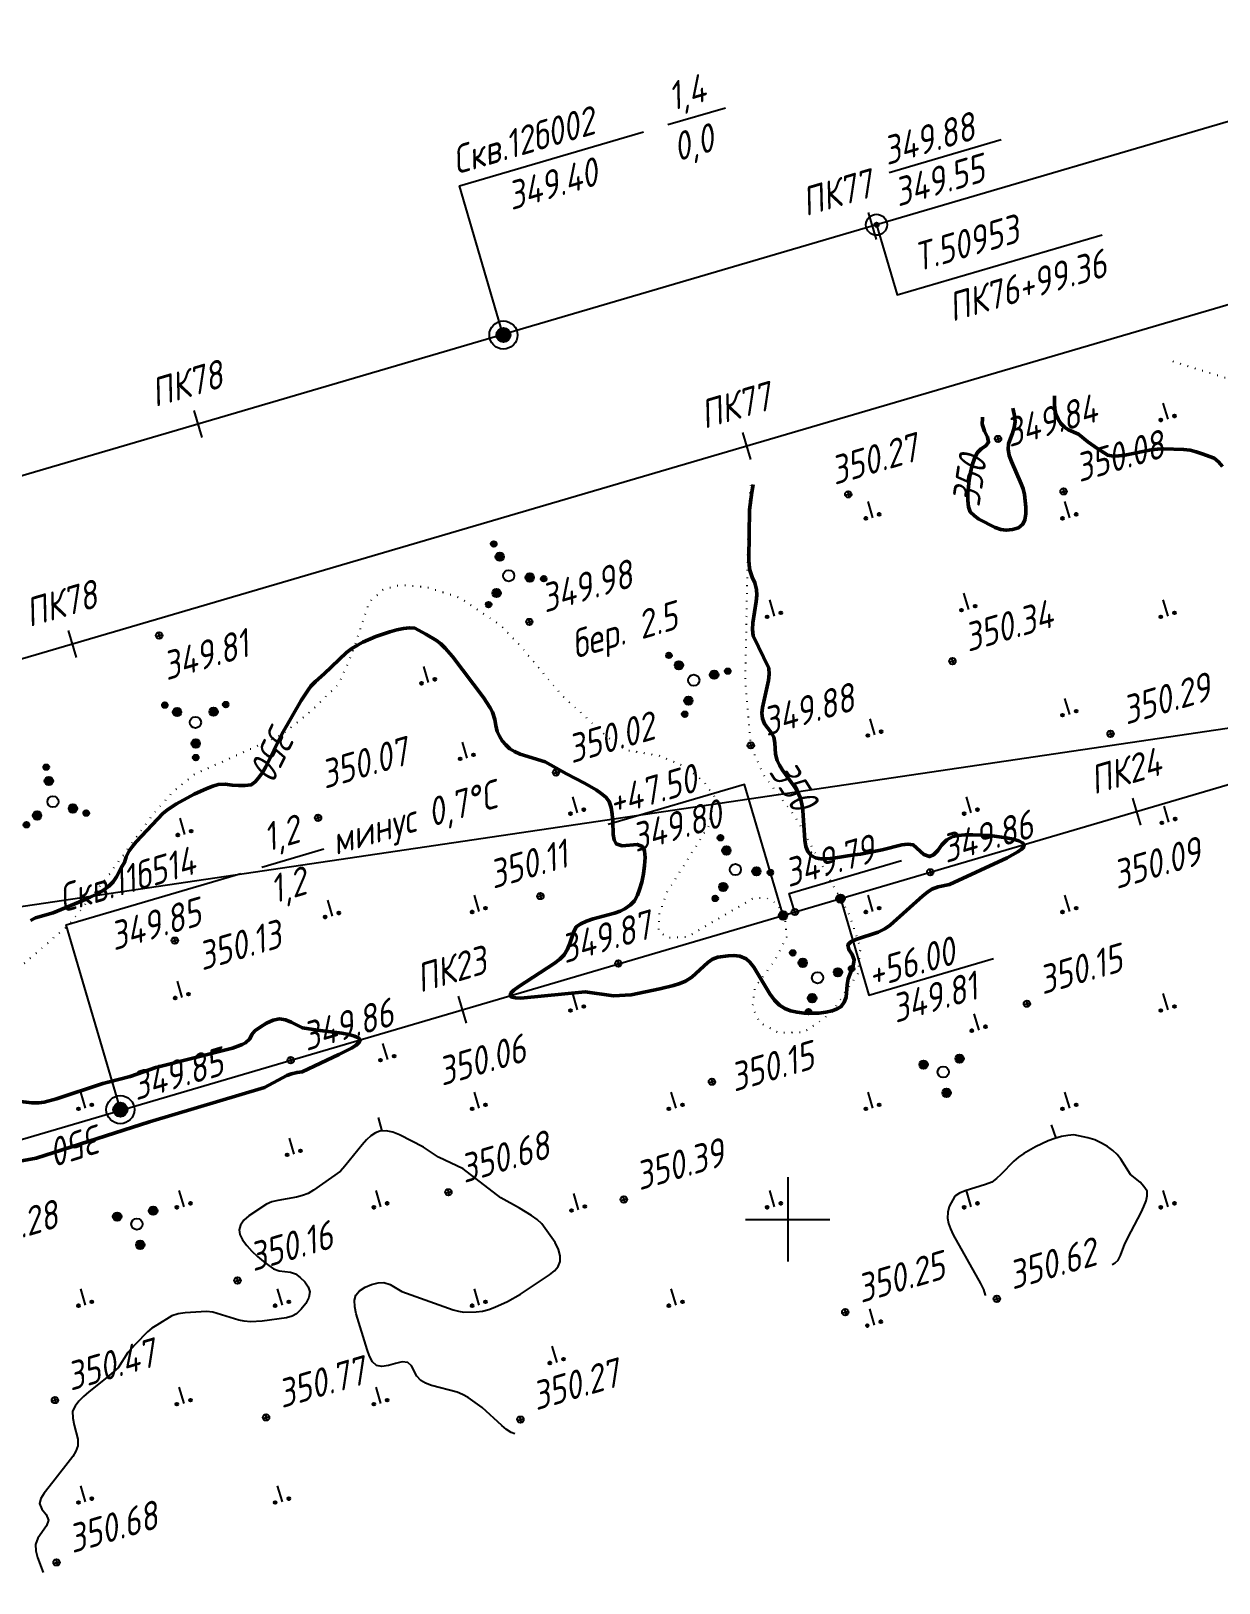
# Model space of a CAD drawing. Extents: x 1515794 to 1517806, y 2183977 to 2184820.
# Drawn here: x 1516092.3 to 1516261.3, y 2184148.3 to 2184369 of the extents above; entities that cross this region are included whole.
import ezdxf
from ezdxf.enums import TextEntityAlignment as Align

# ---------------------------------------------------------------- set-up
doc = ezdxf.new("R2010")
doc.units = 0
doc.header["$PDMODE"] = 34
doc.linetypes.add('ИИDot', pattern=[1, 0, -1])
for name, color, linetype, lineweight in [('ИИ_ГЕОПУНКТ_025', 7, 'Continuous', 25), ('ИИ_ГЕОСЕТКА_025', 3, 'Continuous', 25), ('ИИ_КОНТУР_025', 7, 'ИИDot', 25), ('ИИ_ОТМЕТКА_025', 7, 'Continuous', 25), ('ИИ_ПИКЕТАЖ_025', 7, 'Continuous', 25), ('ИИ_РАЗМЕР_025', 7, 'Continuous', 25), ('ИИ_РЕЛЬЕФ_025', 34, 'Continuous', 25), ('ИИ_РЕЛЬЕФ_050', 34, 'Continuous', 50), ('ИИ_СКВАЖИНА_025', 7, 'Continuous', 25), ('ИИ_ТЕКСТ_025', 7, 'Continuous', 25), ('ИИ_ТРАССА_АД_025', 1, 'Continuous', 25), ('ИИ_ТРАССА_ЛЭП_025', 7, 'Continuous', 25), ('ИИ_ТРАССА_ТРУБ_025', 7, 'Continuous', 25), ('ИИ_УГОДЬЯ_025', 7, 'Continuous', 25)]:
    doc.layers.add(name, color=color, linetype=linetype, lineweight=lineweight)
doc.styles.add('VNIPISIMPLEXCUR', font='simplex.shx', dxfattribs={"width": 0.8, "oblique": 15})
doc.dimstyles.new('ИИ-2000-м-dm', dxfattribs={"dimscale": 2, "dimtxt": 2.5, "dimasz": 2, "dimexe": 1.25, "dimexo": 0, "dimgap": 1, "dimtad": 1, "dimtoh": 1, "dimzin": 1, "dimdsep": 46, "dimtxsty": 'VNIPISIMPLEXCUR', "dimblk": 'OBLIQUE', "dimcen": 2.5, "dimaunit": 1, "dimazin": 0, "dimtfac": 1, "dimtmove": 1, "dimatfit": 2, "dimfxl": 1, "dimarcsym": 0})

# ---------------------------------------------------------------- blocks, each defined once
blk = doc.blocks.new('ИИ053951')
at = {"linetype": 'Continuous', "lineweight": 25}
h = blk.add_hatch(color=0, dxfattribs=at)
edge = h.paths.add_edge_path()
edge.add_arc((1.16, 0.95), 0.3, 0, 360)
h = blk.add_hatch(color=0, dxfattribs=at)
edge = h.paths.add_edge_path()
edge.add_arc((-1.4, 0.53), 0.3, 0, 360)
h = blk.add_hatch(color=0, dxfattribs=at)
edge = h.paths.add_edge_path()
edge.add_arc((0.24, -1.48), 0.3, 0, 360)
at = {"color": 0, "linetype": 'Continuous', "lineweight": 25}
for centre, radius in [((1.16, 0.95), 0.3), ((-1.4, 0.53), 0.3), ((0, 0), 0.4), ((0.24, -1.48), 0.3)]:
    blk.add_circle(centre, radius, dxfattribs=at)
blk = doc.blocks.new('ИИ053952')
at = {"linetype": 'Continuous', "lineweight": 25}
h = blk.add_hatch(color=0, dxfattribs=at)
edge = h.paths.add_edge_path()
edge.add_arc((-1.31, 2.13), 0.2, 0, 360)
h = blk.add_hatch(color=0, dxfattribs=at)
edge = h.paths.add_edge_path()
edge.add_arc((-0.79, 1.28), 0.3, 0, 360)
h = blk.add_hatch(color=0, dxfattribs=at)
edge = h.paths.add_edge_path()
edge.add_arc((1.5, 0.04), 0.3, 0, 360)
h = blk.add_hatch(color=0, dxfattribs=at)
edge = h.paths.add_edge_path()
edge.add_arc((2.5, 0.07), 0.2, 0, 360)
h = blk.add_hatch(color=0, dxfattribs=at)
edge = h.paths.add_edge_path()
edge.add_arc((-0.71, -1.32), 0.3, 0, 360)
h = blk.add_hatch(color=0, dxfattribs=at)
edge = h.paths.add_edge_path()
edge.add_arc((-1.19, -2.2), 0.2, 0, 360)
at = {"color": 0, "linetype": 'Continuous', "lineweight": 25}
for centre, radius in [((-1.31, 2.13), 0.2), ((-0.79, 1.28), 0.3), ((0, 0), 0.4), ((1.5, 0.04), 0.3), ((2.5, 0.07), 0.2), ((-0.71, -1.32), 0.3), ((-1.19, -2.2), 0.2)]:
    blk.add_circle(centre, radius, dxfattribs=at)
blk = doc.blocks.new('ИИ05407')
at = {"linetype": 'Continuous', "lineweight": 25}
h = blk.add_hatch(color=0, dxfattribs=at)
edge = h.paths.add_edge_path()
edge.add_arc((-0.5, 0.1), 0.1, 0, 360)
h = blk.add_hatch(color=0, dxfattribs=at)
edge = h.paths.add_edge_path()
edge.add_arc((0.5, 0.1), 0.1, 0, 360)
at = {"color": 0, "linetype": 'Continuous', "lineweight": 25}
blk.add_lwpolyline([(0, 0), (0, 1.2)], dxfattribs=at)
for centre in [(-0.5, 0.1), (0.5, 0.1)]:
    blk.add_circle(centre, 0.1, dxfattribs=at)
blk = doc.blocks.new('PICKET')
at = {"color": 0, "linetype": 'Continuous', "lineweight": 25}
for p, q in [((-0.23, 0), (0.23, 0)), ((0, 0.23), (0, -0.23))]:
    blk.add_line(p, q, dxfattribs=at)
blk.add_circle((0, 0), 0.23, dxfattribs=at)
at = {"color": 0, "linetype": 'Continuous', "style": 'VNIPISIMPLEXCUR', "oblique": 15, "width": 0.8}
blk.add_attdef('OTMETKA', (1.25, 0.3), '', height=2, dxfattribs=at)
at = {"color": 8, "linetype": 'Continuous', "style": 'VNIPISIMPLEXCUR', "oblique": 15, "width": 0.8, "flags": 1}
blk.add_attdef('NOMER', (1.25, -2.7), '', height=2, dxfattribs=at)
blk = doc.blocks.new('ИИ050052Р')
at = {"linetype": 'Continuous', "lineweight": 25}
h = blk.add_hatch(color=0, dxfattribs=at)
edge = h.paths.add_edge_path()
edge.add_arc((0, 0), 0.15, 0, 360)
at = {"color": 0, "linetype": 'Continuous', "lineweight": 25}
for radius in [0.75, 0.15]:
    blk.add_circle((0, 0), radius, dxfattribs=at)
at = {"color": 0, "linetype": 'Continuous', "style": 'VNIPISIMPLEXCUR', "oblique": 15, "width": 0.8}
for tag, p in [('CENTRE', (1.45, 0.7)), ('HEIGHT', (1.45, -2.7))]:
    blk.add_attdef(tag, p, '', height=2, dxfattribs=at)
for tag, p in [('NUMBER', (-2, -1)), ('STATIONING', (-2, -4.4)), ('ALPHA', (-2, -7.8))]:
    blk.add_attdef(tag, text='', height=2, dxfattribs=at).set_placement(p, align=Align.RIGHT)
at = {"color": 253, "linetype": 'Continuous', "style": 'VNIPISIMPLEXCUR', "oblique": 15, "width": 0.8, "flags": 1}
blk.add_attdef('NOTE', text='', height=1.6, dxfattribs=at).set_placement((-2, -10.8), align=Align.RIGHT)
blk = doc.blocks.new('ИИ15001')
at = {"color": 0, "linetype": 'Continuous', "lineweight": 25}
blk.add_lwpolyline([(0, 1), (0, -1)], dxfattribs=at)
at = {"color": 0, "linetype": 'Continuous', "lineweight": 25, "style": 'VNIPISIMPLEXCUR', "oblique": 15, "width": 0.8}
blk.add_attdef('STATIONING', text='', height=2, dxfattribs=at).set_placement((0, 2), align=Align.CENTER)
at = {"color": 7, "linetype": 'Continuous', "lineweight": 25, "style": 'VNIPISIMPLEXCUR', "oblique": 15, "width": 0.8}
blk.add_attdef('HEIGHT', text='', height=2, dxfattribs=at).set_placement((0, -2), align=Align.TOP_CENTER)
blk = doc.blocks.new('ИИ25001')
at = {"linetype": 'Continuous'}
h = blk.add_hatch(color=0, dxfattribs=at)
edge = h.paths.add_edge_path()
edge.add_arc((0, 0), 0.5, 0, 360)
at = {"color": 0, "linetype": 'Continuous'}
for radius in [1, 0.5]:
    blk.add_circle((0, 0), radius, dxfattribs=at)
at = {"color": 0, "style": 'VNIPISIMPLEXCUR', "oblique": 15, "width": 0.8}
for tag, p in [('NUMBER', (2, 0.7)), ('STS', (14.22, 0.7)), ('EGWL', (38.32, 0.7)), ('TFS', (19.08, -1)), ('HEIGHT', (2, -2.7)), ('FS', (14.22, -2.7)), ('AGWL', (36.59, -2.7))]:
    blk.add_attdef(tag, p, '', height=2, dxfattribs=at)
at = {"color": 253, "style": 'VNIPISIMPLEXCUR', "oblique": 15, "width": 0.8, "flags": 1}
for tag, p in [('DATE', (-2.5, -0.8)), ('NOTE1', (-2.5, -3.2)), ('NOTE2', (-2.5, -5.6))]:
    blk.add_attdef(tag, text='', height=1.6, dxfattribs=at).set_placement(p, align=Align.RIGHT)
blk = doc.blocks.new('ИИ15002')
at = {"linetype": 'Continuous', "lineweight": 25}
h = blk.add_hatch(color=0, dxfattribs=at)
edge = h.paths.add_edge_path()
edge.add_arc((0, 0), 0.3, 0, 360)
at = {"color": 0, "linetype": 'Continuous', "lineweight": 25}
blk.add_circle((0, 0), 0.3, dxfattribs=at)
at = {"color": 0, "linetype": 'Continuous', "style": 'VNIPISIMPLEXCUR', "oblique": 15, "width": 0.8}
blk.add_attdef('STATIONING', (1, 1.3), '', height=2, rotation=90, dxfattribs=at)
at = {"color": 7, "linetype": 'Continuous', "style": 'VNIPISIMPLEXCUR', "oblique": 15, "width": 0.8}
blk.add_attdef('HEIGHT', text='', height=2, dxfattribs=at).set_placement((0, -1.3), align=Align.TOP_CENTER)
blk = doc.blocks.new('ИИ053296')
at = {"color": 0, "linetype": 'Continuous', "lineweight": 25}
blk.add_lwpolyline([(0, 0), (1, 0)], dxfattribs=at)
blk = doc.blocks.new('_Oblique')
at = {"color": 0, "linetype": 'ByBlock', "lineweight": -2}
blk.add_line((-0.5, -0.5), (0.5, 0.5), dxfattribs=at)
blk = doc.blocks.new('*D22')
at = {"layer": 'Defpoints', "color": 0, "transparency": 16777216}
for p in [(1516317.63, 2184278), (1515849.15, 2184208.71), (1515849.15, 2184208.71)]:
    blk.add_point(p, dxfattribs=at)
at = {"layer": 'ИИ_РАЗМЕР_025', "color": 0, "lineweight": -2, "transparency": 16777216}
for p, q in [((1516317.63, 2184278), (1515849.15, 2184208.71)), ((1516317.63, 2184278), (1516317.99, 2184275.53)), ((1515849.15, 2184208.71), (1515849.52, 2184206.24))]:
    blk.add_line(p, q, dxfattribs=at)
at = {"layer": 'ИИ_РАЗМЕР_025', "color": 0, "lineweight": -2, "transparency": 16777216, "xscale": 4, "yscale": 4, "zscale": 4}
for p, rotation in [((1516317.63, 2184278), 8.413670547360681), ((1515849.15, 2184208.71), 188.4136705473607)]:
    blk.add_blockref('_Oblique', p, dxfattribs=dict(at, rotation=rotation))
at = {"layer": 'ИИ_РАЗМЕР_025', "color": 0, "transparency": 16777216, "insert": (1516082.95, 2184246.33), "char_height": 4, "attachment_point": 5, "rotation": 8.4137, "style": 'VNIPISIMPLEXCUR'}
blk.add_mtext('473.57', dxfattribs=at)
blk = doc.blocks.new('ИИ05012')
at = {"color": 0, "linetype": 'Continuous', "flags": 128}
for points in [[(0, 3), (0, -3)], [(-3, 0), (3, 0)]]:
    blk.add_lwpolyline(points, dxfattribs=at)

msp = doc.modelspace()

# ---------------------------------------------------------------- linework, layer by layer
at = {"layer": 'ИИ_ГЕОПУНКТ_025'}
for points in [[(1516214.406, 2184348.916), (1516230.373, 2184353.606)], [(1516212.62, 2184341.48), (1516215.552, 2184331.498), (1516244.709, 2184340.063)]]:
    msp.add_lwpolyline(points, dxfattribs=at)
at = {"layer": 'ИИ_КОНТУР_025', "flags": 128}
for points in [[(1516254.761, 2184322.066), (1516265.567, 2184318.702), (1516281.634, 2184310.093), (1516291.646, 2184310.559), (1516302.124, 2184315.678), (1516309.575, 2184322.89), (1516315.53, 2184339.926)], [(1516089.044, 2184148.283), (1516085.71, 2184169.923), (1516084.199, 2184173.829), (1516082.791, 2184175.86), (1516079.351, 2184176.746), (1516068.326, 2184177.288), (1516061.686, 2184177.703), (1516058.531, 2184179.361), (1516054.838, 2184184.13), (1516050.517, 2184191.113), (1516048.194, 2184197.861), (1516047.566, 2184202.748), (1516047.798, 2184206.149), (1516048.494, 2184210.154), (1516048.353, 2184212.453), (1516047.625, 2184214.095), (1516040.102, 2184219.823), (1516035.938, 2184223.553), (1516034.824, 2184226.924), (1516035.065, 2184229.431), (1516036.586, 2184232.177), (1516038.908, 2184234.258), (1516042.164, 2184236.258), (1516046.706, 2184237.472), (1516055.802, 2184237.385), (1516062.473, 2184236.736), (1516066.952, 2184234.657), (1516073.623, 2184230.285), (1516076.178, 2184228.554), (1516078.517, 2184228.121), (1516081.246, 2184228.251), (1516084.365, 2184230.112), (1516088.999, 2184234.397), (1516097.71, 2184241.892), (1516103.13, 2184248.614), (1516109.807, 2184257.76), (1516112.666, 2184260.963), (1516115.611, 2184263.343), (1516128.115, 2184268.993), (1516132.202, 2184272.339), (1516136.146, 2184276.186), (1516138.066, 2184280.565), (1516140.491, 2184287.858), (1516142.461, 2184289.629), (1516144.824, 2184290.269), (1516148.566, 2184289.974), (1516153.342, 2184288.449), (1516159.16, 2184284.508), (1516162.016, 2184281.507), (1516167.734, 2184274.656), (1516174.191, 2184268.735), (1516177.096, 2184266.767), (1516181.675, 2184265.98), (1516185.472, 2184264.392), (1516188.033, 2184262.277), (1516189.51, 2184260.161), (1516188.771, 2184256.028), (1516182.812, 2184246.563), (1516181.68, 2184243.414), (1516181.581, 2184241.003), (1516182.96, 2184240.069), (1516185.718, 2184240.216), (1516195.101, 2184245.711), (1516196.928, 2184245.781), (1516198.475, 2184244.868), (1516199.6, 2184242.69), (1516199.811, 2184240.162), (1516198.123, 2184236.79), (1516195.311, 2184232.997), (1516194.96, 2184230.187), (1516196.014, 2184228.01), (1516198.756, 2184226.534), (1516202.341, 2184226.675), (1516206.208, 2184229.344), (1516210.004, 2184234.964), (1516210.355, 2184238.616), (1516208.81, 2184243.261), (1516201.147, 2184257.185), (1516196.507, 2184263.297), (1516194.74, 2184267.431), (1516193.955, 2184276.535), (1516194.429, 2184299.25), (1516194.723, 2184304.419)]]:
    msp.add_lwpolyline(points, dxfattribs=at)
at = {"layer": 'ИИ_ОТМЕТКА_025', "elevation": 349.79}
msp.add_lwpolyline([(1516200.992, 2184243.724), (1516200.213, 2184246.374), (1516216.153, 2184251.056)], dxfattribs=at)
at = {"layer": 'ИИ_ПИКЕТАЖ_025', "color": 4}
for points, elevation in [([(1516199.32, 2184243.232), (1516193.843, 2184261.874), (1516174.44, 2184256.174)], 349.8), ([(1516207.502, 2184245.637), (1516211.543, 2184231.883), (1516229.263, 2184237.088)], 349.81)]:
    msp.add_lwpolyline(points, dxfattribs=dict(at, elevation=elevation))
at = {"layer": 'ИИ_РЕЛЬЕФ_025', "elevation": 350.5}
for points in [[(1516161.155, 2184169.477), (1516160.655, 2184169.686), (1516159.994, 2184170.123), (1516159.309, 2184170.684), (1516156.516, 2184173.245), (1516154.522, 2184174.667), (1516153.73, 2184175.108), (1516152.98, 2184175.405), (1516149.289, 2184176.385), (1516148.472, 2184176.69), (1516147.807, 2184177.062), (1516147.238, 2184177.703), (1516146.474, 2184179.162), (1516145.936, 2184179.646), (1516145.158, 2184179.727), (1516144.202, 2184179.521), (1516143.19, 2184179.23), (1516142.24, 2184179.055), (1516141.474, 2184179.199), (1516140.907, 2184179.738), (1516140.477, 2184180.534), (1516140.14, 2184181.491), (1516138.609, 2184186.545), (1516138.395, 2184187.57), (1516138.348, 2184188.487), (1516138.537, 2184189.227), (1516139.062, 2184189.839), (1516139.858, 2184190.346), (1516140.792, 2184190.728), (1516141.733, 2184190.966), (1516142.549, 2184191.041), (1516143.437, 2184190.749), (1516145.111, 2184189.758), (1516152.379, 2184187.136), (1516153.156, 2184186.925), (1516153.927, 2184186.804), (1516155.662, 2184186.864), (1516156.546, 2184186.96), (1516157.487, 2184187.203), (1516158.307, 2184187.496), (1516160.12, 2184188.332), (1516161.976, 2184189.371), (1516166.106, 2184192.096), (1516166.804, 2184192.687), (1516167.328, 2184193.319), (1516167.611, 2184194.003), (1516167.612, 2184194.821), (1516167.357, 2184195.734), (1516166.909, 2184196.692), (1516164.994, 2184199.358), (1516164.325, 2184200), (1516163.556, 2184200.575), (1516161.826, 2184201.592), (1516159.164, 2184203.073), (1516153.829, 2184207.18), (1516150.306, 2184208.861), (1516148.167, 2184210.25), (1516144.743, 2184212.039), (1516143.796, 2184212.411), (1516142.867, 2184212.586), (1516141.982, 2184212.566), (1516141.322, 2184212.31), (1516140.678, 2184211.877), (1516140.048, 2184211.303), (1516139.428, 2184210.623), (1516136.979, 2184207.548), (1516136.359, 2184206.868), (1516132.545, 2184204.179), (1516131.756, 2184203.684), (1516130.956, 2184203.39), (1516130.1, 2184203.183), (1516127.445, 2184202.71), (1516126.615, 2184202.478), (1516125.854, 2184202.147), (1516123.33, 2184200.516), (1516122.624, 2184199.871), (1516122.129, 2184199.194), (1516121.924, 2184198.506), (1516122.048, 2184197.843), (1516122.436, 2184197.095), (1516123.026, 2184196.298), (1516123.757, 2184195.494), (1516124.565, 2184194.721), (1516125.389, 2184194.018), (1516126.167, 2184193.424), (1516126.836, 2184192.979), (1516127.651, 2184192.673), (1516129.255, 2184192.508), (1516129.954, 2184192.256), (1516130.626, 2184191.756), (1516131.268, 2184191.118), (1516131.759, 2184190.409), (1516131.981, 2184189.699), (1516131.854, 2184188.894), (1516131.438, 2184188.023), (1516130.789, 2184187.237), (1516130.111, 2184186.55), (1516129.464, 2184186.211), (1516128.695, 2184185.99), (1516125.215, 2184185.5), (1516123.58, 2184185.44), (1516122.659, 2184185.499), (1516121.877, 2184185.662), (1516118.205, 2184186.784), (1516117.299, 2184186.914), (1516114.263, 2184186.723), (1516113.292, 2184186.544), (1516112.386, 2184186.26), (1516110.223, 2184184.974), (1516109.535, 2184184.504), (1516108.89, 2184183.985), (1516107.181, 2184182.259), (1516106.093, 2184181.053), (1516104.718, 2184178.868), (1516103.12, 2184177.513), (1516100.548, 2184175.49), (1516099.784, 2184174.811), (1516099.124, 2184174.125), (1516098.604, 2184173.432), (1516098.258, 2184172.729), (1516098.301, 2184171.741), (1516098.479, 2184170.738), (1516098.991, 2184168.746), (1516098.987, 2184167.796), (1516098.711, 2184167.018), (1516098.278, 2184166.269), (1516095.446, 2184162.601), (1516094.192, 2184161.048), (1516093.733, 2184160.3), (1516093.535, 2184159.596), (1516093.872, 2184158.783), (1516094.488, 2184158.017), (1516094.834, 2184157.205), (1516094.558, 2184156.402), (1516093.328, 2184154.669), (1516092.96, 2184153.745), (1516093.014, 2184152.857), (1516093.28, 2184151.919), (1516094.084, 2184149.764)], [(1516246.121, 2184193.606), (1516246.578, 2184193.811), (1516246.99, 2184194.203), (1516247.347, 2184194.854), (1516247.97, 2184196.54), (1516248.826, 2184198.285), (1516250.277, 2184200.998), (1516250.671, 2184201.852), (1516250.965, 2184202.649), (1516251.126, 2184203.369), (1516251.119, 2184203.995), (1516250.673, 2184204.672), (1516250.133, 2184205.295), (1516248.77, 2184206.381), (1516247.391, 2184208.545), (1516246.868, 2184209.22), (1516246.234, 2184209.814), (1516245.479, 2184210.345), (1516244.62, 2184210.852), (1516243.684, 2184211.302), (1516242.692, 2184211.62), (1516240.698, 2184212.008), (1516239.837, 2184211.953), (1516238.931, 2184211.78), (1516237.999, 2184211.509), (1516237.058, 2184211.16), (1516235.223, 2184210.308), (1516233.571, 2184209.383), (1516232.836, 2184208.868), (1516232.168, 2184208.277), (1516230.328, 2184206.368), (1516229.692, 2184205.794), (1516229.007, 2184205.303), (1516228.104, 2184204.954), (1516225.229, 2184204.076), (1516224.407, 2184203.752), (1516223.778, 2184203.306), (1516222.967, 2184201.848), (1516222.747, 2184201.032), (1516222.724, 2184200.15), (1516222.859, 2184199.421), (1516223.146, 2184198.641), (1516223.545, 2184197.824), (1516227.427, 2184190.882), (1516227.82, 2184190.033), (1516228.084, 2184189.239), (1516228.097, 2184189.153)]]:
    msp.add_lwpolyline(points, dxfattribs=at)
at = {"layer": 'ИИ_РЕЛЬЕФ_050', "elevation": 350}
for points in [[(1516261.85, 2184307.112), (1516261.258, 2184307.752), (1516260.643, 2184308.272), (1516258.964, 2184308.907), (1516258.103, 2184309.18), (1516257.224, 2184309.408), (1516256.305, 2184309.527), (1516253.483, 2184309.608), (1516252.602, 2184309.583), (1516251.686, 2184309.466), (1516247.966, 2184308.708), (1516247.094, 2184308.601), (1516246.275, 2184308.588), (1516245.524, 2184308.7), (1516244.086, 2184309.616), (1516242.699, 2184310.617), (1516241.364, 2184311.704), (1516239.955, 2184312.305), (1516239.341, 2184312.703), (1516238.85, 2184313.209), (1516238.448, 2184313.811), (1516238.129, 2184314.552), (1516237.991, 2184315.262), (1516237.955, 2184316.116), (1516237.963, 2184317.128)], [(1516232.024, 2184315.383), (1516232.072, 2184315.206), (1516232.251, 2184314.29), (1516232.324, 2184313.442), (1516232.222, 2184312.628), (1516231.967, 2184311.841), (1516231.664, 2184311.072), (1516231.419, 2184310.316), (1516231.337, 2184309.565), (1516231.498, 2184308.67), (1516231.829, 2184307.792), (1516233.197, 2184304.623), (1516233.473, 2184303.896), (1516233.658, 2184303.118), (1516233.843, 2184301.323), (1516233.841, 2184300.373), (1516233.724, 2184299.528), (1516233.452, 2184298.892), (1516232.809, 2184298.378), (1516231.944, 2184298.129), (1516231.057, 2184298.021), (1516230.295, 2184298.142), (1516229.491, 2184298.437), (1516227.197, 2184299.587), (1516226.543, 2184300.074), (1516225.951, 2184300.625), (1516225.71, 2184301.355), (1516225.615, 2184302.266), (1516225.627, 2184303.271), (1516225.82, 2184305.219), (1516225.992, 2184306.25), (1516226.243, 2184307.279), (1516226.567, 2184308.229), (1516226.96, 2184309.027), (1516227.53, 2184309.589), (1516228.17, 2184310.023), (1516228.558, 2184310.541), (1516228.42, 2184311.288), (1516227.97, 2184312.139), (1516227.669, 2184313.114), (1516227.686, 2184313.921), (1516227.715, 2184314.116)], [(1516195.091, 2184304.528), (1516194.874, 2184303.44), (1516194.561, 2184300.955), (1516194.466, 2184293.911), (1516194.515, 2184293.072), (1516194.604, 2184292.336), (1516194.909, 2184291.331), (1516195.292, 2184290.531), (1516195.558, 2184289.58), (1516195.578, 2184288.785), (1516195.486, 2184287.878), (1516195.029, 2184284.868), (1516194.976, 2184283.898), (1516195.054, 2184283.009), (1516197.29, 2184278.405), (1516197.334, 2184277.574), (1516197.24, 2184276.659), (1516196.415, 2184272.825), (1516196.327, 2184271.986), (1516196.378, 2184271.261), (1516196.688, 2184270.482), (1516197.635, 2184269.241), (1516198.014, 2184268.578), (1516198.177, 2184267.804), (1516198.271, 2184266.153), (1516198.474, 2184265.28), (1516198.798, 2184264.589), (1516199.242, 2184263.886), (1516200.864, 2184261.652), (1516201.359, 2184260.843), (1516201.761, 2184259.991), (1516202.003, 2184259.129), (1516202.143, 2184258.148), (1516202.404, 2184253.95), (1516202.575, 2184253.057), (1516202.862, 2184252.318), (1516203.301, 2184251.777), (1516203.925, 2184251.444), (1516204.685, 2184251.299), (1516205.552, 2184251.298), (1516206.492, 2184251.398), (1516209.439, 2184251.872), (1516210.358, 2184251.943), (1516213.441, 2184252.575), (1516216.234, 2184253.258), (1516217.075, 2184253.35), (1516217.815, 2184253.289), (1516219.371, 2184251.914), (1516220.163, 2184251.596), (1516220.75, 2184251.866), (1516221.32, 2184252.488), (1516221.927, 2184253.26), (1516222.626, 2184253.983), (1516223.473, 2184254.456), (1516224.234, 2184254.611), (1516225.2, 2184254.695), (1516226.313, 2184254.716), (1516228.75, 2184254.588), (1516231.088, 2184254.275), (1516232.077, 2184254.065), (1516232.869, 2184253.827), (1516233.408, 2184253.567), (1516233.636, 2184253.29), (1516233.556, 2184253.006), (1516233.241, 2184252.674), (1516232.721, 2184252.3), (1516231.188, 2184251.453), (1516223.006, 2184247.651), (1516221.407, 2184247.324), (1516220.5, 2184246.955), (1516219.885, 2184246.558), (1516219.209, 2184246.02), (1516214.569, 2184241.837), (1516213.82, 2184241.317), (1516212.839, 2184240.833), (1516209.697, 2184239.817), (1516208.953, 2184239.472), (1516208.545, 2184239.047), (1516208.658, 2184238.389), (1516209.143, 2184237.673), (1516209.463, 2184236.926), (1516209.32, 2184236.052), (1516208.594, 2184234.223), (1516208.461, 2184233.383), (1516208.291, 2184231.629), (1516208.015, 2184230.901), (1516207.609, 2184230.274), (1516207.041, 2184229.938), (1516206.292, 2184229.671), (1516205.402, 2184229.475), (1516204.418, 2184229.354), (1516203.38, 2184229.311), (1516202.334, 2184229.349), (1516201.321, 2184229.472), (1516200.386, 2184229.681), (1516199.572, 2184229.981), (1516198.819, 2184230.48), (1516198.12, 2184231.203), (1516197.466, 2184232.083), (1516195.156, 2184235.901), (1516194.617, 2184236.605), (1516194.078, 2184237.081), (1516193.185, 2184237.456), (1516192.337, 2184237.541), (1516191.511, 2184237.512), (1516190.053, 2184237.283), (1516189.29, 2184236.997), (1516188.602, 2184236.533), (1516186.363, 2184234.475), (1516185.457, 2184233.898), (1516184.644, 2184233.546), (1516183.749, 2184233.25), (1516181.79, 2184232.774), (1516177.722, 2184231.923), (1516175.207, 2184231.821), (1516171.172, 2184232.347), (1516162.032, 2184231.487), (1516161.28, 2184231.517), (1516160.759, 2184231.629), (1516160.512, 2184231.838), (1516160.605, 2184232.171), (1516161.035, 2184232.607), (1516161.732, 2184233.128), (1516166.761, 2184236.379), (1516167.583, 2184237.03), (1516168.179, 2184237.639), (1516168.651, 2184238.456), (1516168.981, 2184239.265), (1516169.533, 2184240.832), (1516169.885, 2184241.592), (1516170.532, 2184242.05), (1516171.363, 2184242.427), (1516172.318, 2184242.744), (1516175.321, 2184243.548), (1516176.166, 2184243.838), (1516176.832, 2184244.173), (1516177.608, 2184244.726), (1516178.175, 2184245.307), (1516178.625, 2184246.1), (1516178.921, 2184246.907), (1516179.21, 2184247.954), (1516179.457, 2184249.133), (1516179.627, 2184250.339), (1516179.686, 2184251.464), (1516179.597, 2184252.403), (1516179.327, 2184253.048), (1516178.589, 2184253.334), (1516176.437, 2184253.149), (1516175.602, 2184253.417), (1516175.279, 2184253.967), (1516175.142, 2184254.739), (1516175.123, 2184256.663), (1516175.034, 2184257.648), (1516174.863, 2184258.583), (1516174.588, 2184259.422), (1516174.092, 2184260.036), (1516173.469, 2184260.595), (1516172.745, 2184261.109), (1516171.095, 2184262.048), (1516168.493, 2184263.401), (1516165.461, 2184265.084), (1516161.912, 2184266.199), (1516161.128, 2184266.532), (1516160.467, 2184266.933), (1516159.863, 2184267.48), (1516159.376, 2184268.095), (1516158.981, 2184268.751), (1516158.649, 2184269.421), (1516158.457, 2184270.266), (1516158.32, 2184271.128), (1516158.008, 2184272.143), (1516157.674, 2184272.774), (1516156.728, 2184274.228), (1516152.314, 2184280.069), (1516151.262, 2184281.273), (1516150.63, 2184281.866), (1516150.013, 2184282.345), (1516148.521, 2184283.247), (1516146.949, 2184284.096), (1516146.177, 2184284.124), (1516145.304, 2184284.037), (1516144.358, 2184283.854), (1516143.368, 2184283.591), (1516141.371, 2184282.897), (1516139.541, 2184282.092), (1516138.761, 2184281.69), (1516137.953, 2184281.184), (1516137.235, 2184280.617), (1516134.037, 2184277.611), (1516132.785, 2184276.532), (1516132.153, 2184275.843), (1516131.701, 2184275.246), (1516130.788, 2184273.826), (1516128.017, 2184268.998), (1516125.744, 2184264.365), (1516125.265, 2184263.551), (1516124.764, 2184262.839), (1516124.234, 2184262.258), (1516123.669, 2184261.836), (1516122.775, 2184261.718), (1516121.875, 2184261.717), (1516120.951, 2184261.781), (1516119.972, 2184261.916), (1516118.969, 2184261.842), (1516118.195, 2184261.618), (1516117.351, 2184261.303), (1516115.566, 2184260.484), (1516113.046, 2184259.088), (1516111.787, 2184258.288), (1516111.095, 2184257.741), (1516107.315, 2184253.702), (1516106.736, 2184253.015), (1516106.297, 2184252.407), (1516105.89, 2184251.552), (1516105.624, 2184250.778), (1516105.224, 2184250.092), (1516104.485, 2184248.706), (1516104.021, 2184248.035), (1516103.41, 2184247.399), (1516102.774, 2184246.919), (1516102.023, 2184246.466), (1516100.27, 2184245.62), (1516095.486, 2184243.599), (1516092.96, 2184242.883), (1516092.278, 2184242.496)], [(1516090.833, 2184216.766), (1516092.471, 2184216.565), (1516093.436, 2184216.56), (1516094.202, 2184216.69), (1516095.946, 2184217.15), (1516102.544, 2184219.321), (1516103.302, 2184219.54), (1516106.454, 2184220.319), (1516110.115, 2184221.614), (1516121.02, 2184224.371), (1516121.746, 2184224.623), (1516122.363, 2184224.876), (1516122.858, 2184225.13), (1516123.479, 2184225.703), (1516123.768, 2184226.277), (1516124.181, 2184226.813), (1516124.924, 2184227.36), (1516125.824, 2184227.906), (1516126.785, 2184228.334), (1516127.708, 2184228.527), (1516128.528, 2184228.407), (1516129.342, 2184228.067), (1516130.967, 2184227.257), (1516133.08, 2184226.92), (1516136.568, 2184226.466), (1516137.561, 2184226.287), (1516138.363, 2184226.078), (1516138.911, 2184225.828), (1516139.14, 2184225.527), (1516139.021, 2184225.186), (1516138.607, 2184224.798), (1516137.948, 2184224.37), (1516136.11, 2184223.432), (1516130.903, 2184220.989), (1516130.179, 2184220.898), (1516129.374, 2184220.717), (1516128.72, 2184220.445), (1516125.573, 2184218.756), (1516109.188, 2184213.866), (1516093.072, 2184208.69), (1516090.245, 2184208.198)]]:
    msp.add_lwpolyline(points, dxfattribs=at)
at = {"layer": 'ИИ_СКВАЖИНА_025', "flags": 128}
for points in [[(1516182.908, 2184355.721), (1516191.127, 2184358.136)], [(1516159.525, 2184325.794), (1516153.29, 2184347.021), (1516179.491, 2184354.718)], [(1516125.165, 2184250.097), (1516133.982, 2184252.687)], [(1516105.043, 2184215.611), (1516097.315, 2184241.916), (1516122.187, 2184249.223)]]:
    msp.add_lwpolyline(points, dxfattribs=at)
at = {"layer": 'ИИ_ТРАССА_АД_025'}
msp.add_lwpolyline([(1516499.855, 2184425.826), (1516488.87, 2184422.6), (1516212.62, 2184341.48), (1515934.24, 2184259.74), (1515840.313, 2184232.167)], dxfattribs=at)
at = {"layer": 'ИИ_ТРАССА_ЛЭП_025'}
msp.add_lwpolyline([(1516986.302, 2184585.512), (1516729.358, 2184467.168), (1515847.358, 2184208.185)], dxfattribs=at)
at = {"layer": 'ИИ_ТРАССА_ТРУБ_025', "color": 4}
msp.add_lwpolyline([(1515884.089, 2184150.603), (1515884.089, 2184150.603), (1516024.5, 2184191.85), (1516311.35, 2184276.16), (1516345.564, 2184286.215)], dxfattribs=at)

# ---------------------------------------------------------------- block references
at = {"layer": 'ИИ_ГЕОПУНКТ_025'}
ref = msp.add_blockref('ИИ050052Р', (1516212.62, 2184341.48, 349.55), dxfattribs=dict(at, xscale=2, yscale=2, zscale=2, rotation=16.37083333333333))
ref.add_attrib('NUMBER', 'Т.50953', dxfattribs={"layer": '0', "color": 0, "linetype": 'Continuous', "height": 4, "rotation": 16.37083, "style": 'VNIPISIMPLEXCUR', "oblique": 15, "width": 0.8}).set_placement((1516233.182, 2184339.091), align=Align.RIGHT)
ref.add_attrib('CENTRE', '349.88', (1516214.108, 2184349.918), dxfattribs={"layer": '0', "color": 0, "linetype": 'Continuous', "height": 4, "rotation": 16.37083, "style": 'VNIPISIMPLEXCUR', "oblique": 15, "width": 0.8})
ref.add_attrib('HEIGHT', '349.55', (1516215.686, 2184344.03), dxfattribs={"layer": '0', "color": 0, "linetype": 'Continuous', "height": 4, "rotation": 16.37083, "style": 'VNIPISIMPLEXCUR', "oblique": 15, "width": 0.8})
ref.add_attrib('STATIONING', 'ПК76+99.36', dxfattribs={"layer": '0', "color": 0, "linetype": 'Continuous', "height": 4, "rotation": 16.37083, "style": 'VNIPISIMPLEXCUR', "oblique": 15, "width": 0.8}).set_placement((1516245.636, 2184334.202), align=Align.RIGHT)
at = {"layer": 'ИИ_ГЕОСЕТКА_025', "xscale": 2, "yscale": 2, "zscale": 2}
msp.add_blockref('ИИ05012', (1516200, 2184200), dxfattribs=at)
at = {"layer": 'ИИ_ОТМЕТКА_025'}
ref = msp.add_blockref('PICKET', (1516229.908, 2184311.014, 349.84), dxfattribs=dict(at, xscale=2, yscale=2, zscale=2, rotation=16.37083333333333))
ref.add_attrib('OTMETKA', '349.84', (1516231.536, 2184309.817, 349.84), dxfattribs={"layer": '0', "color": 0, "linetype": 'Continuous', "height": 4, "rotation": 16.37083, "style": 'VNIPISIMPLEXCUR', "oblique": 15, "width": 0.8})
ref = msp.add_blockref('PICKET', (1516208.607, 2184303.131, 350.27), dxfattribs=dict(at, xscale=2, yscale=2, zscale=2, rotation=16.37083333333333))
ref.add_attrib('OTMETKA', '350.27', (1516206.654, 2184304.439, 350.27), dxfattribs={"layer": '0', "color": 0, "linetype": 'Continuous', "height": 4, "rotation": 16.37083, "style": 'VNIPISIMPLEXCUR', "oblique": 15, "width": 0.8})
at = {"layer": 'ИИ_ОТМЕТКА_025', "xscale": 2, "yscale": 2, "zscale": 2, "rotation": 16.37083333333333}
for p, values in [((1516239.24, 2184303.55, 350.08), {'OTMETKA': '350.08'}), ((1516163.23, 2184284.99, 349.98), {'OTMETKA': '349.98'}), ((1516223.42, 2184279.41, 350.34), {'OTMETKA': '350.34'}), ((1516245.92, 2184269.06, 350.29), {'OTMETKA': '350.29'}), ((1516194.74, 2184267.431, 349.88), {'OTMETKA': '349.88'}), ((1516167.022, 2184263.559, 350.02), {'OTMETKA': '350.02'}), ((1516220.272, 2184249.379, 349.86), {'OTMETKA': '349.86'}), ((1516234.02, 2184230.68, 350.15), {'OTMETKA': '350.15'}), ((1516129.281, 2184222.643, 349.86), {'OTMETKA': '349.86'}), ((1516105.043, 2184215.611, 349.85), {'OTMETKA': '349.85'}), ((1516151.71, 2184203.86, 350.68), {'OTMETKA': '350.68'}), ((1516176.67, 2184202.82, 350.39), {'OTMETKA': '350.39'}), ((1516081.91, 2184194.03, 350.28), {'OTMETKA': '350.28'}), ((1516121.71, 2184191.3, 350.16), {'OTMETKA': '350.16'}), ((1516229.746, 2184188.698, 350.62), {'OTMETKA': '350.62'}), ((1516208.18, 2184186.8, 350.25), {'OTMETKA': '350.25'}), ((1516095.74, 2184174.3, 350.47), {'OTMETKA': '350.47'}), ((1516125.77, 2184171.83, 350.77), {'OTMETKA': '350.77'}), ((1516161.96, 2184171.52, 350.27), {'OTMETKA': '350.27'}), ((1516095.973, 2184151.203, 350.68), {'OTMETKA': '350.68'})]:
    msp.add_blockref('PICKET', p, dxfattribs=at).add_auto_attribs(values)
at = {"layer": 'ИИ_ОТМЕТКА_025'}
ref = msp.add_blockref('PICKET', (1516110.56, 2184283.06, 349.81), dxfattribs=dict(at, xscale=2, yscale=2, zscale=2, rotation=16.37083333333333))
ref.add_attrib('OTMETKA', '349.81', (1516111.629, 2184276.641, 349.81), dxfattribs={"layer": '0', "color": 0, "linetype": 'Continuous', "height": 4, "rotation": 16.37083, "style": 'VNIPISIMPLEXCUR', "oblique": 15, "width": 0.8})
ref = msp.add_blockref('PICKET', (1516133.17, 2184257.11, 350.07), dxfattribs=dict(at, xscale=2, yscale=2, zscale=2, rotation=16.37083333333333))
ref.add_attrib('OTMETKA', '350.07', (1516134.116, 2184261.211, 350.07), dxfattribs={"layer": '0', "color": 0, "linetype": 'Continuous', "height": 4, "rotation": 16.37083, "style": 'VNIPISIMPLEXCUR', "oblique": 15, "width": 0.8})
ref = msp.add_blockref('PICKET', (1516164.8, 2184245.99, 350.11), dxfattribs=dict(at, xscale=2, yscale=2, zscale=2, rotation=16.37083333333333))
ref.add_attrib('OTMETKA', '350.11', (1516158.074, 2184246.988, 350.11), dxfattribs={"layer": '0', "color": 0, "linetype": 'Continuous', "height": 4, "rotation": 16.37083, "style": 'VNIPISIMPLEXCUR', "oblique": 15, "width": 0.8})
ref = msp.add_blockref('PICKET', (1516200.992, 2184243.724, 349.79), dxfattribs=dict(at, xscale=2, yscale=2, zscale=2, rotation=16.37083333333333))
ref.add_attrib('OTMETKA', '349.79', (1516200.069, 2184247.213, 349.79), dxfattribs={"layer": '0', "color": 0, "linetype": 'Continuous', "height": 4, "rotation": 16.37083, "style": 'VNIPISIMPLEXCUR', "oblique": 15, "width": 0.8})
ref = msp.add_blockref('PICKET', (1516112.8, 2184239.66, 350.13), dxfattribs=dict(at, xscale=2, yscale=2, zscale=2, rotation=16.37083333333333))
ref.add_attrib('OTMETKA', '350.13', (1516116.665, 2184235.372, 350.13), dxfattribs={"layer": '0', "color": 0, "linetype": 'Continuous', "height": 4, "rotation": 16.37083, "style": 'VNIPISIMPLEXCUR', "oblique": 15, "width": 0.8})
ref = msp.add_blockref('PICKET', (1516175.892, 2184236.397, 349.87), dxfattribs=dict(at, xscale=2, yscale=2, zscale=2, rotation=16.37083333333333))
ref.add_attrib('OTMETKA', '349.87', (1516168.275, 2184236.391, 349.87), dxfattribs={"layer": '0', "color": 0, "linetype": 'Continuous', "height": 4, "rotation": 16.37083, "style": 'VNIPISIMPLEXCUR', "oblique": 15, "width": 0.8})
ref = msp.add_blockref('PICKET', (1516189.21, 2184219.58, 350.15), dxfattribs=dict(at, xscale=2, yscale=2, zscale=2, rotation=16.37083333333333))
ref.add_attrib('OTMETKA', '350.15', (1516192.375, 2184218.124, 350.15), dxfattribs={"layer": '0', "color": 0, "linetype": 'Continuous', "height": 4, "rotation": 16.37083, "style": 'VNIPISIMPLEXCUR', "oblique": 15, "width": 0.8})
at = {"layer": 'ИИ_ПИКЕТАЖ_025', "color": 1}
ref = msp.add_blockref('ИИ15001', (1516212.009, 2184341.301), dxfattribs=dict(at, xscale=2, yscale=2, zscale=2, rotation=16.36369999999997))
ref.add_attrib('STATIONING', 'ПК77', dxfattribs={"layer": '0', "color": 0, "linetype": 'Continuous', "lineweight": 25, "height": 4, "rotation": 16.3637, "style": 'VNIPISIMPLEXCUR', "oblique": 15, "width": 0.8}).set_placement((1516207.438, 2184344.101), align=Align.CENTER)
at = {"layer": 'ИИ_ПИКЕТАЖ_025', "color": 1, "xscale": 2, "yscale": 2, "zscale": 2, "rotation": 16.36369999999997}
msp.add_blockref('ИИ15001', (1516116.06, 2184313.127), dxfattribs=at).add_auto_attribs({'STATIONING': 'ПК78'})
at = {"layer": 'ИИ_ПИКЕТАЖ_025', "xscale": 2, "yscale": 2, "zscale": 2, "rotation": 16.3639}
for p, values in [((1516194.138, 2184310.011), {'STATIONING': 'ПК77'}), ((1516098.189, 2184281.837), {'STATIONING': 'ПК78'})]:
    msp.add_blockref('ИИ15001', p, dxfattribs=at).add_auto_attribs(values)
at = {"layer": 'ИИ_ПИКЕТАЖ_025', "color": 4}
ref = msp.add_blockref('ИИ15001', (1516249.622, 2184258.017, 350.09), dxfattribs=dict(at, xscale=2, yscale=2, zscale=2, rotation=16.37894290999999))
ref.add_attrib('STATIONING', 'ПК24', dxfattribs={"layer": '0', "color": 0, "linetype": 'Continuous', "lineweight": 25, "height": 4, "rotation": 16.37894, "style": 'VNIPISIMPLEXCUR', "oblique": 15, "width": 0.8}).set_placement((1516248.494, 2184261.855), align=Align.CENTER)
ref.add_attrib('HEIGHT', '350.09', dxfattribs={"layer": '0', "color": 7, "linetype": 'Continuous', "lineweight": 25, "height": 4, "rotation": 16.37894, "style": 'VNIPISIMPLEXCUR', "oblique": 15, "width": 0.8}).set_placement((1516251.802, 2184252.604), align=Align.TOP_CENTER)
ref = msp.add_blockref('ИИ15002', (1516199.32, 2184243.232, 349.8), dxfattribs=dict(at, xscale=1.999999999999999, yscale=1.999999999999999, zscale=1.999999999999999, rotation=16.37083333333334))
ref.add_attrib('STATIONING', '+47.50', (1516175.079, 2184257.322, 349.8), dxfattribs={"layer": '0', "color": 0, "linetype": 'Continuous', "height": 4, "rotation": 16.37083, "style": 'VNIPISIMPLEXCUR', "oblique": 15, "width": 0.8})
ref.add_attrib('HEIGHT', '349.80', dxfattribs={"layer": '0', "color": 7, "linetype": 'Continuous', "height": 4, "rotation": 16.37083, "style": 'VNIPISIMPLEXCUR', "oblique": 15, "width": 0.8}).set_placement((1516183.492, 2184257.895, 349.8), align=Align.TOP_CENTER)
ref = msp.add_blockref('ИИ15002', (1516207.502, 2184245.637, 349.81), dxfattribs=dict(at, xscale=1.999999999999999, yscale=1.999999999999999, zscale=1.999999999999999, rotation=16.37083333333334))
ref.add_attrib('STATIONING', '+56.00', (1516211.93, 2184232.82, 349.81), dxfattribs={"layer": '0', "color": 0, "linetype": 'Continuous', "height": 4, "rotation": 16.37083, "style": 'VNIPISIMPLEXCUR', "oblique": 15, "width": 0.8})
ref.add_attrib('HEIGHT', '349.81', dxfattribs={"layer": '0', "color": 7, "linetype": 'Continuous', "height": 4, "rotation": 16.37083, "style": 'VNIPISIMPLEXCUR', "oblique": 15, "width": 0.8}).set_placement((1516220.182, 2184233.509, 349.81), align=Align.TOP_CENTER)
ref = msp.add_blockref('ИИ15001', (1516153.68, 2184229.818, 350.06), dxfattribs=dict(at, xscale=2, yscale=2, zscale=2, rotation=16.37894162999996))
ref.add_attrib('STATIONING', 'ПК23', dxfattribs={"layer": '0', "color": 0, "linetype": 'Continuous', "lineweight": 25, "height": 4, "rotation": 16.37894, "style": 'VNIPISIMPLEXCUR', "oblique": 15, "width": 0.8}).set_placement((1516152.552, 2184233.656), align=Align.CENTER)
ref.add_attrib('HEIGHT', '350.06', dxfattribs={"layer": '0', "color": 7, "linetype": 'Continuous', "lineweight": 25, "height": 4, "rotation": 16.37894, "style": 'VNIPISIMPLEXCUR', "oblique": 15, "width": 0.8}).set_placement((1516155.778, 2184224.59), align=Align.TOP_CENTER)
at = {"layer": 'ИИ_РЕЛЬЕФ_025', "xscale": 2, "yscale": 2, "zscale": 2}
for p, rotation in [((1516142.277, 2184212.572, 350.5), 105.3428801984969), ((1516238.177, 2184211.561, 350.5), 109.5777000884969)]:
    msp.add_blockref('ИИ053296', p, dxfattribs=dict(at, rotation=rotation))
at = {"layer": 'ИИ_СКВАЖИНА_025'}
ref = msp.add_blockref('ИИ25001', (1516159.539, 2184325.798, 349.4), dxfattribs=dict(at, xscale=1.999999999999999, yscale=1.999999999999999, zscale=1.999999999999999, rotation=16.37076308849691))
ref.add_attrib('NUMBER', 'Скв.12б002', (1516152.839, 2184348.608, 1.9), dxfattribs={"layer": '0', "color": 0, "height": 4, "rotation": 16.37076, "style": 'VNIPISIMPLEXCUR', "oblique": 15, "width": 0.8})
ref.add_attrib('HEIGHT', '349.40', (1516160.675, 2184343.521, 1.9), dxfattribs={"layer": '0', "color": 0, "height": 4, "rotation": 16.37076, "style": 'VNIPISIMPLEXCUR', "oblique": 15, "width": 0.8})
ref.add_attrib('STS', '1,4', (1516183.531, 2184357.641, 1.9), dxfattribs={"layer": '0', "color": 0, "height": 4, "rotation": 16.37076, "style": 'VNIPISIMPLEXCUR', "oblique": 15, "width": 0.8})
ref.add_attrib('FS', '0,0', (1516184.27, 2184350.453, 1.9), dxfattribs={"layer": '0', "color": 0, "height": 4, "rotation": 16.37076, "style": 'VNIPISIMPLEXCUR', "oblique": 15, "width": 0.8})
ref = msp.add_blockref('ИИ25001', (1516105.043, 2184215.611, 349.85), dxfattribs=dict(at, xscale=2, yscale=2, zscale=2, rotation=16.37076308849691))
ref.add_attrib('NUMBER', 'Скв.11б514', (1516096.841, 2184243.604), dxfattribs={"layer": '0', "color": 0, "height": 4, "rotation": 16.37076, "style": 'VNIPISIMPLEXCUR', "oblique": 15, "width": 0.8})
ref.add_attrib('HEIGHT', '349.85', (1516104.134, 2184238.205, 349.85), dxfattribs={"layer": '0', "color": 0, "height": 4, "rotation": 16.37076, "style": 'VNIPISIMPLEXCUR', "oblique": 15, "width": 0.8})
ref.add_attrib('STS', '1,2', (1516125.953, 2184252.266, 349.85), dxfattribs={"layer": '0', "color": 0, "height": 4, "rotation": 16.37076, "style": 'VNIPISIMPLEXCUR', "oblique": 15, "width": 0.8})
ref.add_attrib('FS', '1,2', (1516126.917, 2184244.898, 349.85), dxfattribs={"layer": '0', "color": 0, "height": 4, "rotation": 16.37076, "style": 'VNIPISIMPLEXCUR', "oblique": 15, "width": 0.8})
ref.add_attrib('TFS', 'минус 0,7%%DC', (1516135.679, 2184251.804, 349.85), dxfattribs={"layer": '0', "color": 0, "height": 4, "rotation": 16.37076, "style": 'VNIPISIMPLEXCUR', "oblique": 15, "width": 0.8})
at = {"layer": 'ИИ_УГОДЬЯ_025', "xscale": 2, "yscale": 2, "zscale": 2}
for name, p, rotation in [('ИИ05407', (1516254.1, 2184313.809), 16.37083333333333), ('ИИ05407', (1516212.1, 2184299.809), 16.37083333333333), ('ИИ05407', (1516240.1, 2184299.809), 16.37083333333333), ('ИИ053952', (1516160.293, 2184291.553), 233.5655164730816), ('ИИ05407', (1516198.1, 2184285.809), 16.37083333333333), ('ИИ05407', (1516225.74, 2184286.754), 16.37083333333333), ('ИИ05407', (1516254.1, 2184285.809), 16.37083333333333), ('ИИ053952', (1516186.627, 2184276.691), 133.3982062415874), ('ИИ05407', (1516148.88, 2184276.35), 16.37083333333333), ('ИИ053952', (1516115.729, 2184270.694), 28.92728089876564), ('ИИ05407', (1516240.1, 2184271.809), 16.37083333333333), ('ИИ05407', (1516212.383, 2184268.909), 16.37083333333333), ('ИИ05407', (1516154.395, 2184265.599), 16.37083333333333), ('ИИ053952', (1516095.457, 2184259.418), 219.4642853545934), ('ИИ05407', (1516170.1, 2184257.809), 16.37083333333333), ('ИИ05407', (1516226.1, 2184257.809), 16.37083333333333), ('ИИ05407', (1516254.212, 2184256.486), 16.37083333333333), ('ИИ05407', (1516114.228, 2184254.758), 16.37083333333333), ('ИИ053952', (1516192.54, 2184249.757), 233.5655164730816), ('ИИ05407', (1516135.216, 2184243.113), 16.37083333333333), ('ИИ05407', (1516156.1, 2184243.809), 16.37083333333333), ('ИИ05407', (1516212.1, 2184243.809), 16.37083333333333), ('ИИ05407', (1516240.1, 2184243.809), 16.37083333333333), ('ИИ053952', (1516204.237, 2184234.369), 133.3982062415874), ('ИИ05407', (1516113.839, 2184231.573), 16.37083333333333), ('ИИ05407', (1516170.1, 2184229.809), 16.37083333333333), ('ИИ05407', (1516254.1, 2184229.809), 16.37083333333333), ('ИИ05407', (1516227.212, 2184226.931), 16.37083333333333), ('ИИ05407', (1516143.085, 2184222.732), 16.37083333333333), ('ИИ05407', (1516100.1, 2184215.809), 16.37083333333333), ('ИИ05407', (1516156.1, 2184215.809), 16.37083333333333), ('ИИ05407', (1516184.1, 2184215.809), 16.37083333333333), ('ИИ05407', (1516212.1, 2184215.809), 16.37083333333333), ('ИИ05407', (1516240.1, 2184215.809), 16.37083333333333), ('ИИ05407', (1516129.787, 2184209.273), 16.37083333333333), ('ИИ05407', (1516114.1, 2184201.809), 16.37083333333333), ('ИИ05407', (1516142.1, 2184201.809), 16.37083333333333), ('ИИ05407', (1516170.225, 2184201.367), 16.37083333333333), ('ИИ05407', (1516198.1, 2184201.809), 16.37083333333333), ('ИИ05407', (1516226.1, 2184201.809), 16.37083333333333), ('ИИ05407', (1516254.1, 2184201.809), 16.37083333333333), ('ИИ05407', (1516100.1, 2184187.809), 16.37083333333333), ('ИИ05407', (1516128.1, 2184187.809), 16.37083333333333), ('ИИ05407', (1516156.1, 2184187.809), 16.37083333333333), ('ИИ05407', (1516184.1, 2184187.809), 16.37083333333333), ('ИИ05407', (1516212.329, 2184184.974), 16.37083333333333), ('ИИ05407', (1516167.165, 2184179.654), 16.37083333333333), ('ИИ05407', (1516114.1, 2184173.809), 16.37083333333333), ('ИИ05407', (1516142.1, 2184173.809), 16.37083333333333), ('ИИ05407', (1516100.1, 2184159.809), 16.37083333333333), ('ИИ05407', (1516128.1, 2184159.809), 16.37083333333333)]:
    msp.add_blockref(name, p, dxfattribs=dict(at, rotation=rotation))
for p in [(1516222.116, 2184220.962), (1516107.398, 2184199.333)]:
    msp.add_blockref('ИИ053951', p, dxfattribs=at)

# ---------------------------------------------------------------- texts
at = {"layer": 'ИИ_РЕЛЬЕФ_025', "style": 'VNIPISIMPLEXCUR', "oblique": 15, "width": 0.8}
for rotation, p in [(81.25386, (1516225.8, 2184305.02, 350)), (243.86176, (1516126.937, 2184266.796, 350)), (302.01728, (1516200.793, 2184261.75, 350)), (197.80776, (1516099.293, 2184210.688, 350))]:
    msp.add_text('350', height=4, rotation=rotation, dxfattribs=at).set_placement(p, align=Align.MIDDLE)
at = {"layer": 'ИИ_ТЕКСТ_025', "style": 'VNIPISIMPLEXCUR', "oblique": 15, "width": 0.8}
msp.add_text('бер. 2.5', height=4, rotation=16.37083, dxfattribs=at).set_placement((1516169.766, 2184279.727))

# ---------------------------------------------------------------- dimensions: what is measured, and where the dimension line sits
at = {"layer": 'ИИ_РАЗМЕР_025'}
dim = msp.add_aligned_dim(p1=(1516317.628, 2184278.005), p2=(1515849.154, 2184208.713), distance=0, dimstyle='ИИ-2000-м-dm', override={"dimtxt": 2, "dimgap": 0.5}, dxfattribs=at)
dim.commit()
dim.dimension.update_dxf_attribs({"geometry": '*D22', "text_midpoint": (1516082.952, 2184246.326)})

doc.saveas('drawing.dxf')
